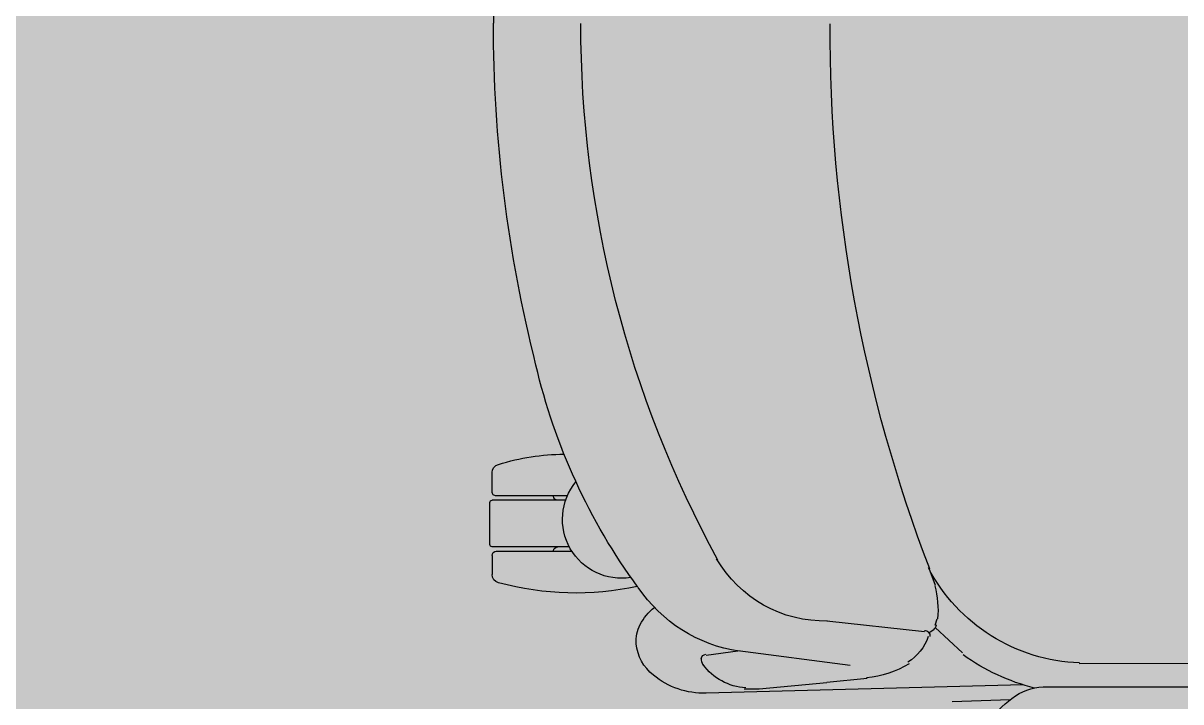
# Model space of a CAD drawing. Header units: millimetres. Extents: x 11706 to 69606, y 10911 to 38811.
# Drawn here: x 12612.1 to 13045.7, y 21231.7 to 21485.7 of the extents above; entities that cross this region are included whole.
import ezdxf

# ---------------------------------------------------------------- set-up
doc = ezdxf.new("R2010")
doc.units = ezdxf.units.MM
for name, color, linetype in [('floor', 172, 'Continuous'), ('Furniture', 34, 'Continuous'), ('wall', 5, 'Continuous')]:
    doc.layers.add(name, color=color, linetype=linetype)
doc.layers.add('hatch', color=252, linetype='Continuous', lineweight=0)

# ---------------------------------------------------------------- blocks, each defined once
blk = doc.blocks.new('fdss')
at = {"layer": 'hatch', "ltscale": 10}
h = blk.add_hatch(color=254, dxfattribs=at)
edge = h.paths.add_edge_path(flags=17)
edge.add_line((62.16453280020505, -4.656612873077393e-10), (62.65903404541314, 15.82403984229313))
edge.add_line((62.65903404541314, 15.82403984229313), (60.10727747343481, 15.79773307353025))
edge.add_line((60.10727747343481, 15.79773307353025), (56.93228382337838, 15.79773307353025))
edge.add_line((56.93228382337838, 15.79773307353025), (55.34478699835017, 15.79773307353025))
edge.add_line((55.34478699835017, 15.79773307353025), (52.96354176104069, 15.79773307353025))
edge.add_line((52.96354176104069, 15.79773307353025), (49.78854811098427, 15.79773307353025))
edge.add_line((49.78854811098427, 15.79773307353025), (47.40730287320912, 15.79773307353025))
edge.add_line((47.40730287320912, 15.79773307353025), (45.81980604818091, 15.79773307353025))
edge.add_line((45.81980604818091, 15.79773307353025), (43.43856081087142, 16.59148148604436))
edge.add_line((43.43856081087142, 16.59148148604436), (41.05731557309628, 17.38522989855846))
edge.add_line((41.05731557309628, 17.38522989855846), (38.67607033578679, 18.17897831107257))
edge.add_line((38.67607033578679, 18.17897831107257), (37.08857351075858, 18.17897831107257))
edge.add_line((37.08857351075858, 18.17897831107257), (36.29482509801164, 18.97272672358667))
edge.add_line((36.29482509801164, 18.97272672358667), (33.91357986070216, 19.76647513610078))
edge.add_line((33.91357986070216, 19.76647513610078), (33.13753408472985, 20.54252091189846))
edge.add_ellipse((22.00735367275774, 1.510261648218147), major_axis=(15.59814902371642, 15.59814902371642), ratio=0.9999999999994021, start_angle=14.31790664952094, end_angle=138.9257860784577)
edge.add_line((0, -4.656612873077393e-10), (62.16453280020505, -4.656612873077393e-10))
edge = h.paths.add_edge_path()
edge.add_ellipse((42.64481239812449, -96.12079309119144), major_axis=(-86.84040243810473, 86.84040243810475), ratio=0.9999999999995066, start_angle=-54.51482813722178, end_angle=-31.86935314599312)
edge.add_ellipse((15.46686084894463, 20.38715955446241), major_axis=(-2.245059540254192, 2.245059540254193), ratio=0.9999999999984173, start_angle=-31.86935314378919, end_angle=26.50679336187554)
edge.add_ellipse((22.00735367275774, 1.510261648218147), major_axis=(15.59814902371642, 15.59814902371642), ratio=0.9999999999994021, start_angle=14.31790664952094, end_angle=138.9257860784577)
edge.add_line((33.13753408472985, 20.54252091189846), (33.91357986070216, 19.76647513610078))
edge.add_line((33.91357986070216, 19.76647513610078), (36.29482509801164, 18.97272672358667))
edge.add_line((36.29482509801164, 18.97272672358667), (37.08857351075858, 18.17897831107257))
edge.add_line((37.08857351075858, 18.17897831107257), (38.67607033578679, 18.17897831107257))
edge.add_line((38.67607033578679, 18.17897831107257), (41.05731557309628, 17.38522989855846))
edge.add_line((41.05731557309628, 17.38522989855846), (43.43856081087142, 16.59148148604436))
edge.add_line((43.43856081087142, 16.59148148604436), (45.81980604818091, 15.79773307353025))
edge.add_line((45.81980604818091, 15.79773307353025), (47.40730287320912, 15.79773307353025))
edge.add_line((47.40730287320912, 15.79773307353025), (49.78854811098427, 15.79773307353025))
edge.add_line((49.78854811098427, 15.79773307353025), (52.96354176104069, 15.79773307353025))
edge.add_line((52.96354176104069, 15.79773307353025), (55.34478699835017, 15.79773307353025))
edge.add_line((55.34478699835017, 15.79773307353025), (56.93228382337838, 15.79773307353025))
edge.add_line((56.93228382337838, 15.79773307353025), (60.10727747343481, 15.79773307353025))
edge.add_line((60.10727747343481, 15.79773307353025), (62.65903404541314, 15.82403984229313))
edge.add_line((62.65903404541314, 15.82403984229313), (62.94580013444647, 25.00055468949722))
edge = h.paths.add_edge_path()
edge.add_ellipse((238.8648282843642, 314.2471361794742), major_axis=(16.3154733121959, 16.31547331219589), ratio=0.9999999999949136, start_angle=41.04821798914606, end_angle=72.42165833937003)
edge.add_ellipse((247.5960608222522, 303.1346584042185), major_axis=(-26.19981717152747, 26.19981717152748), ratio=0.9999999999970061, start_angle=-13.50410581386768, end_angle=26.58752619633451)
edge.add_ellipse((272.2022616099566, 292.8159290415351), major_axis=(63.98071868391708, 3.233083592315019e-14), ratio=0.9637863869226073, start_angle=159.0760745588608, end_angle=200.9239254411391)
edge.add_ellipse((247.5960608222522, 282.4971996787935), major_axis=(26.19981717152094, 26.19981717152094), ratio=0.9999999999896932, start_angle=153.4124738034124, end_angle=193.5041058139157)
edge.add_ellipse((238.8648282843642, 271.3847219035961), major_axis=(-16.31547331257093, 16.31547331257093), ratio=0.9999999999814695, start_angle=107.5783416604748, end_angle=138.9517820104625)
edge.add_line((240.4549876037054, 248.3660179406288), (436.3413625108078, 248.3660179406288))
edge.add_ellipse((437.9315218296833, 271.3847219035961), major_axis=(-16.31547331203324, 16.31547331203324), ratio=0.9999999999899292, start_angle=131.0482179898794, end_angle=162.4216583390534)
edge.add_ellipse((429.200289292261, 282.4971996787935), major_axis=(-26.19981717152094, 26.19981717152094), ratio=0.9999999999896932, start_angle=166.4958941860843, end_angle=206.5875261965876)
edge.add_ellipse((404.5940885045566, 292.8159290415351), major_axis=(63.98071868391708, 3.233083592315019e-14), ratio=0.9637863869226073, start_angle=-20.92392544113925, end_angle=20.92392544113918)
edge.add_ellipse((429.200289292261, 303.1346584042185), major_axis=(26.19981717152748, 26.19981717152747), ratio=0.9999999999970057, start_angle=333.4124738036655, end_angle=373.5041058138676)
edge.add_ellipse((437.9315218296833, 314.2471361794742), major_axis=(16.31547331192588, 16.31547331192588), ratio=0.9999999999877751, start_angle=17.57834166091554, end_angle=48.95178201018164)
edge.add_line((436.3413625108078, 337.2658401424414), (240.4549876037054, 337.2658401423832))
edge = h.paths.add_edge_path()
edge.add_ellipse((429.200289292261, 282.4971996787935), major_axis=(-26.19981717152174, 26.19981717152173), ratio=0.9999999999783411, start_angle=172.7728919291521, end_angle=206.5875261968479, ccw=False)
edge.add_line((451.89595108293, 253.2095269217389), (473.5588068524376, 253.9832003421034))
edge.add_ellipse((471.6697116792202, 278.6372642799397), major_axis=(-17.48415781821646, 17.48415781821646), ratio=0.9999999999992946, start_angle=139.3816749517227, end_angle=199.7989738593442)
edge.add_ellipse((477.9627073635347, 274.2467711704085), major_axis=(-12.17036714668548, 12.17036714668549), ratio=0.9999999999946202, start_angle=204.1075801314231, end_angle=244.1770488223039)
edge.add_ellipse((475.389351521153, 273.3216255228035), major_axis=(-14.10393306961591, 14.10393306961591), ratio=0.9999999999015662, start_angle=244.2588881505525, end_angle=273.2040413972871)
edge.add_ellipse((467.3002130929381, 263.447237778455), major_axis=(-23.12482238218126, 23.12482238218126), ratio=0.9999999999719843, start_angle=-85.83154955171199, end_angle=-47.07157928400427)
edge.add_ellipse((404.5940885045566, 292.8159290415351), major_axis=(-63.98071868388828, 3.546376629702497e-09), ratio=0.9637863869156994, start_angle=159.0760745619891, end_angle=183.0801526079644, ccw=False)
edge = h.paths.add_edge_path()
edge.add_ellipse((597.4749527452514, 185.6598933518981), major_axis=(15.59814902379616, 15.59814902379616), ratio=0.9999999999970731, start_angle=275.5241782402335, end_angle=414.2736254379337)
edge.add_ellipse((406.9753337418661, 76.12261242471868), major_axis=(-161.5397348798268, 161.5397348798268), ratio=0.9999999999109419, start_angle=249.7139986796067, end_angle=260.0838050003027, ccw=False)
edge = h.paths.add_edge_path()
edge.add_ellipse((645.893605908379, 179.3099060517852), major_axis=(-0.5388142776209869, 0.5388142776209869), ratio=0.9999999996587985, start_angle=134.9999992899502, end_angle=224.9999949984312)
edge.add_line((646.6873543206602, 179.3865571386996), (646.6873543206602, 195.1082230504835))
edge.add_ellipse((645.893605908379, 195.1848743020673), major_axis=(0.5388142775336758, 0.5388142775336756), ratio=0.999999999982885, start_angle=314.9999949925429, end_angle=404.9999975145138)
edge.add_line((645.8169547850266, 195.9786227145814), (616.971832758747, 195.9786227145814))
edge.add_ellipse((597.4749527452514, 185.6598933518981), major_axis=(15.59814902319734, 15.59814902319735), ratio=0.9999999999942153, start_angle=296.10438023809905, end_angle=342.8900440389296, ccw=False)
edge.add_line((618.3453036285937, 178.5161576392711), (645.816954724025, 178.5161576392711))
edge = h.paths.add_edge_path()
edge.add_ellipse((597.4749527452514, 185.6598933518981), major_axis=(15.59814902862037, 15.59814902862037), ratio=0.9999999997031984, start_angle=275.52417823862015, end_angle=291.6834572484812, ccw=False)
edge.add_ellipse((406.9753337418661, 76.12261242471868), major_axis=(-161.5397351408764, 161.5397351408764), ratio=0.9999999985610724, start_angle=246.8955806917932, end_angle=249.7139987047584, ccw=False)
edge.add_ellipse((615.731166232843, 284.08469650388), major_axis=(-9.445928222784465, 122.5300878233641), ratio=0.810019521960175, start_angle=176.4122325360883, end_angle=190.699574069107)
edge.add_ellipse((642.7186122583225, 168.1974282765295), major_axis=(-2.245059540182729, 2.24505954018273), ratio=0.9999999999713267, start_angle=148.1306555019416, end_angle=224.9999949924542)
edge.add_line((645.893605908379, 168.1974279989954), (645.893605908379, 175.3411638503894))
edge.add_ellipse((644.3061090833507, 175.3411639892147), major_axis=(1.122529770131225, 1.122529770131225), ratio=0.9999999999257737, start_angle=314.9999949874055, end_angle=404.9999974979428)
edge.add_line((644.3061091527343, 176.9286608142429), (617.7325459956191, 176.9286608142429))
edge = h.paths.add_edge_path()
edge.add_ellipse((644.3061090833507, 199.1536163646379), major_axis=(-1.122529770102121, 1.122529770102121), ratio=0.9999999999776287, start_angle=134.9999993102884, end_angle=224.9999949922737)
edge.add_line((645.893605908379, 199.1536162258708), (645.893605908379, 206.2973517997307))
edge.add_ellipse((642.7186122583225, 206.297352077323), major_axis=(-2.245059540235192, 2.245059540235192), ratio=0.9999999999646646, start_angle=224.9999949915946, end_angle=301.8693549635969)
edge.add_ellipse((615.731166232843, 90.41008385003079), major_axis=(-11.24737355771313, 122.3798879525913), ratio=0.94439672326674, start_angle=-19.36337202779663, end_angle=6.484992822207834)
edge.add_ellipse((406.9753337418661, 76.12261242471868), major_axis=(-161.5397349543292, 161.5397349543292), ratio=0.9999999994715403, start_angle=260.0838050045734, end_angle=261.1253731376074, ccw=False)
edge.add_ellipse((597.4749527452514, 185.6598933518981), major_axis=(-15.59814902387661, 15.59814902387661), ratio=0.9999999999863068, start_angle=257.66606485321, end_angle=324.2736254374823, ccw=False)
edge.add_line((616.0449900068343, 197.5661195396096), (644.3061090642586, 197.5661195396096))
h = blk.add_hatch(color=254, dxfattribs=at)
edge = h.paths.add_edge_path()
edge.add_ellipse((238.8648282843642, 271.3847219043528), major_axis=(-16.31547331257093, 16.31547331257093), ratio=0.9999999999814695, start_angle=107.5783416604748, end_angle=138.9517820104625)
edge.add_line((240.4549876037054, 248.3660179413855), (338.3981750570238, 248.3660179413855))
edge.add_line((338.3981750570238, 248.3660179413855), (338.3981750570238, 1.164153218269348e-10))
edge.add_line((338.3981750570238, 1.164153218269348e-10), (62.16453280020505, -5.820766091346741e-11))
edge.add_line((62.16453280020505, -5.820766091346741e-11), (62.94653849164024, 25.02418212714838))
edge.add_ellipse((687.9622717713937, 20.56022354937159), major_axis=(55.96045752096281, 622.5215024511311), ratio=0.9999999999400125, start_angle=85.50716150819142, end_angle=94.72748685206261, ccw=False)
edge.add_ellipse((202.3282688097097, 120.8140457994305), major_axis=(55.19465841688588, 118.8843655737606), ratio=0.9963052455598815, start_angle=21.215565145042376, end_angle=112.9421562131644, ccw=False)
edge.add_line((210.9194758511148, 251.5410115915001), (227.2169176978059, 251.5410115914419))
edge.add_ellipse((247.5960608222522, 282.4971996796085), major_axis=(-26.19981730991037, 26.19981730991037), ratio=0.9999999949977518, start_angle=101.6654831023674, end_angle=103.5041057487518)
edge = h.paths.add_edge_path()
edge.add_line((475.8330085272901, 248.3660179413855), (565.7250162446871, 250.7472631789278))
edge.add_ellipse((566.6245032921433, 221.1834113001241), major_axis=(-20.91447363501026, 20.91447363501025), ratio=0.9999999999920114, start_angle=275.36488102564175, end_angle=316.7426997715107, ccw=False)
edge.add_ellipse((575.052072621882, 230.6586626296048), major_axis=(11.95745736347888, 11.95745736347888), ratio=0.9999999999796412, start_angle=320.28259989838864, end_angle=366.8763062670017, ccw=False)
edge.add_ellipse((577.8667774568312, 231.3834726554342), major_axis=(9.933814021855332, 9.933814021855332), ratio=0.999999999902728, start_angle=288.35919730132923, end_angle=318.395637194426, ccw=False)
edge.add_ellipse((574.3975931033492, 233.1094834069954), major_axis=(12.67372504345916, 12.67372504345916), ratio=0.9999999997883333, start_angle=261.5394185256755, end_angle=288.4001101327738, ccw=False)
edge.add_ellipse((545.0875575193204, 180.103654465056), major_axis=(39.29928148807686, 39.29928148807686), ratio=0.9999999996418352, start_angle=349.0298279231851, end_angle=358.99702939766524, ccw=False)
edge.add_ellipse((406.9753337418661, 76.12261242547538), major_axis=(161.5397348646931, 161.5397348646931), ratio=0.9999999999986922, start_angle=328.1159662730934, end_angle=351.2099286872469, ccw=False)
edge.add_ellipse((121.7354931151494, -0.171140328340698), major_axis=(-95.63585906422314, 514.8435683179765), ratio=0.9999999999757968, start_angle=259.4955687369527, end_angle=273.6406424976088, ccw=False)
edge.add_line((645.3862241138704, 2.91038304567337e-10), (338.3981750570238, 1.164153218269348e-10))
edge.add_line((338.3981750570238, 1.164153218269348e-10), (338.3981750570238, 248.3660179413855))
edge.add_line((338.3981750570238, 248.3660179413855), (475.8330085272901, 248.3660179413855))
h = blk.add_hatch(color=254, dxfattribs=at)
edge = h.paths.add_edge_path(flags=17)
edge.add_line((62.16453280020505, -4.656612873077393e-10), (62.65903404541314, -15.82403984322445))
edge.add_line((62.65903404541314, -15.82403984322445), (60.10727747343481, -15.79773307440337))
edge.add_line((60.10727747343481, -15.79773307440337), (56.93228382337838, -15.79773307440337))
edge.add_line((56.93228382337838, -15.79773307440337), (55.34478699835017, -15.79773307440337))
edge.add_line((55.34478699835017, -15.79773307440337), (52.96354176104069, -15.79773307440337))
edge.add_line((52.96354176104069, -15.79773307440337), (49.78854811098427, -15.79773307440337))
edge.add_line((49.78854811098427, -15.79773307440337), (47.40730287320912, -15.79773307440337))
edge.add_line((47.40730287320912, -15.79773307440337), (45.81980604818091, -15.79773307440337))
edge.add_line((45.81980604818091, -15.79773307440337), (43.43856081087142, -16.59148148691747))
edge.add_line((43.43856081087142, -16.59148148691747), (41.05731557309628, -17.38522989948979))
edge.add_line((41.05731557309628, -17.38522989948979), (38.67607033578679, -18.17897831200389))
edge.add_line((38.67607033578679, -18.17897831200389), (37.08857351075858, -18.17897831200389))
edge.add_line((37.08857351075858, -18.17897831200389), (36.29482509801164, -18.972726724518))
edge.add_line((36.29482509801164, -18.972726724518), (33.91357986070216, -19.7664751370321))
edge.add_line((33.91357986070216, -19.7664751370321), (33.13753408472985, -20.54252091282979))
edge.add_ellipse((22.00735367275774, -1.51026164914947), major_axis=(-15.59814902371735, 15.59814902371735), ratio=0.9999999999993979, start_angle=41.07421392139162, end_angle=165.682093350479, ccw=False)
edge.add_line((0, -4.656612873077393e-10), (62.16453280020505, -4.656612873077393e-10))
edge = h.paths.add_edge_path()
edge.add_ellipse((42.64481239812449, 96.12079309031833), major_axis=(-86.84040243861882, 86.84040243861882), ratio=0.9999999999997183, start_angle=121.8693531459794, end_angle=144.5148281371963, ccw=False)
edge.add_ellipse((15.46686084894463, -20.38715955533553), major_axis=(2.245059540283108, 2.245059540283108), ratio=0.9999999999925331, start_angle=153.493206638986, end_angle=211.869353144179, ccw=False)
edge.add_ellipse((22.00735367275774, -1.51026164914947), major_axis=(-15.59814902371735, 15.59814902371735), ratio=0.9999999999993979, start_angle=41.07421392139162, end_angle=165.682093350479, ccw=False)
edge.add_line((33.13753408472985, -20.54252091282979), (33.91357986070216, -19.7664751370321))
edge.add_line((33.91357986070216, -19.7664751370321), (36.29482509801164, -18.972726724518))
edge.add_line((36.29482509801164, -18.972726724518), (37.08857351075858, -18.17897831200389))
edge.add_line((37.08857351075858, -18.17897831200389), (38.67607033578679, -18.17897831200389))
edge.add_line((38.67607033578679, -18.17897831200389), (41.05731557309628, -17.38522989948979))
edge.add_line((41.05731557309628, -17.38522989948979), (43.43856081087142, -16.59148148691747))
edge.add_line((43.43856081087142, -16.59148148691747), (45.81980604818091, -15.79773307440337))
edge.add_line((45.81980604818091, -15.79773307440337), (47.40730287320912, -15.79773307440337))
edge.add_line((47.40730287320912, -15.79773307440337), (49.78854811098427, -15.79773307440337))
edge.add_line((49.78854811098427, -15.79773307440337), (52.96354176104069, -15.79773307440337))
edge.add_line((52.96354176104069, -15.79773307440337), (55.34478699835017, -15.79773307440337))
edge.add_line((55.34478699835017, -15.79773307440337), (56.93228382337838, -15.79773307440337))
edge.add_line((56.93228382337838, -15.79773307440337), (60.10727747343481, -15.79773307446158))
edge.add_line((60.10727747343481, -15.79773307446158), (62.65903404541314, -15.82403984322445))
edge.add_line((62.65903404541314, -15.82403984322445), (62.94580013444647, -25.00055469042854))
edge = h.paths.add_edge_path()
edge.add_ellipse((238.8648282843642, -314.2471361803473), major_axis=(-16.31547331257092, 16.31547331257092), ratio=0.9999999999814699, start_angle=107.57834166047479, end_angle=138.9517820104625, ccw=False)
edge.add_ellipse((247.5960608222522, -303.1346584051498), major_axis=(26.19981717152904, 26.19981717152905), ratio=0.9999999999947753, start_angle=153.4124738035289, end_angle=193.5041058138967, ccw=False)
edge.add_ellipse((272.2022616099566, -292.8159290424082), major_axis=(-63.98071868391708, 3.233083592315019e-14), ratio=0.9637863869226073, start_angle=339.0760745588608, end_angle=380.92392544113926, ccw=False)
edge.add_ellipse((247.5960608222522, -282.4971996797249), major_axis=(-26.19981717152748, 26.19981717152747), ratio=0.9999999999970057, start_angle=-13.504105813867625, end_angle=26.587526196334522, ccw=False)
edge.add_ellipse((238.8648282843642, -271.3847219045274), major_axis=(16.31547331257093, 16.31547331257093), ratio=0.9999999999814695, start_angle=401.04821798953753, end_angle=432.4216583395252, ccw=False)
edge.add_line((240.4549876037054, -248.3660179415601), (436.3413625108078, -248.3660179415601))
edge.add_ellipse((437.9315218296833, -271.3847219045274), major_axis=(16.31547331203324, 16.31547331203324), ratio=0.9999999999899292, start_angle=377.5783416609466, end_angle=408.9517820101205, ccw=False)
edge.add_ellipse((429.200289292261, -282.4971996797249), major_axis=(26.19981717152747, 26.19981717152748), ratio=0.9999999999970061, start_angle=333.4124738036655, end_angle=373.5041058138677, ccw=False)
edge.add_ellipse((404.5940885045566, -292.8159290424082), major_axis=(-63.98071868391708, 3.233083592315019e-14), ratio=0.9637863869226073, start_angle=159.0760745588609, end_angle=200.9239254411392, ccw=False)
edge.add_ellipse((429.200289292261, -303.1346584051498), major_axis=(-26.19981717152904, 26.19981717152904), ratio=0.9999999999947745, start_angle=166.4958941861033, end_angle=206.5875261964711, ccw=False)
edge.add_ellipse((437.9315218296833, -314.2471361803473), major_axis=(-16.31547331203324, 16.31547331203324), ratio=0.9999999999899291, start_angle=131.0482179898794, end_angle=162.4216583390534, ccw=False)
edge.add_line((436.3413625108078, -337.2658401433146), (240.4549876037054, -337.2658401433146))
edge = h.paths.add_edge_path()
edge.add_ellipse((429.200289292261, -282.4971996797249), major_axis=(26.19981717152005, 26.19981717152003), ratio=0.9999999999814048, start_angle=333.4124738033078, end_angle=367.227108070826)
edge.add_line((451.89595108293, -253.2095269226702), (473.5588068524376, -253.9832003429765))
edge.add_ellipse((471.6697116792202, -278.6372642808128), major_axis=(17.48415781821174, 17.48415781821174), ratio=0.9999999999978535, start_angle=340.2010261405074, end_angle=400.61832504831807, ccw=False)
edge.add_ellipse((477.9627073635347, -274.2467711713398), major_axis=(12.17036714666805, 12.17036714666805), ratio=0.9999999999927534, start_angle=295.82295117783724, end_angle=335.89241986853705, ccw=False)
edge.add_ellipse((475.389351521153, -273.3216255236766), major_axis=(14.10393306951092, 14.10393306951092), ratio=0.9999999999111665, start_angle=266.79595860257075, end_angle=295.74111184966273, ccw=False)
edge.add_ellipse((467.3002130929381, -263.4472377793281), major_axis=(23.12482238202783, 23.12482238202783), ratio=0.9999999999796385, start_angle=227.0715792837856, end_angle=265.83154955161353, ccw=False)
edge.add_ellipse((404.5940885045566, -292.8159290424082), major_axis=(63.98071868388828, 3.546376629702497e-09), ratio=0.9637863869156994, start_angle=-3.080152607964416, end_angle=20.92392543801091)
edge = h.paths.add_edge_path()
edge.add_ellipse((597.4749527452514, -185.6598933528294), major_axis=(15.59814902377573, 15.59814902377573), ratio=0.9999999999995214, start_angle=215.7263745621588, end_angle=354.4758217598645, ccw=False)
edge.add_ellipse((406.9753337418661, -76.12261242565), major_axis=(161.5397348821486, 161.5397348821486), ratio=0.9999999998974979, start_angle=279.9161949995666, end_angle=290.2860013201428)
edge = h.paths.add_edge_path()
edge.add_ellipse((645.893605908379, -179.3099060526583), major_axis=(0.5388142775918829, 0.5388142775918829), ratio=0.9999999996904395, start_angle=315.0000049980986, end_angle=405.0000007091433, ccw=False)
edge.add_line((646.6873543206602, -179.3865571396309), (646.6873543206602, -195.1082230513566))
edge.add_ellipse((645.893605908379, -195.1848743029987), major_axis=(-0.538814277533676, 0.5388142775336758), ratio=0.9999999999828846, start_angle=135.0000024854862, end_angle=225.0000050118338, ccw=False)
edge.add_line((645.8169547850266, -195.9786227155128), (616.971832758747, -195.9786227155128))
edge.add_ellipse((597.4749527452514, -185.6598933528294), major_axis=(-15.59814902320615, 15.59814902320615), ratio=0.9999999999957969, start_angle=197.1099559610449, end_angle=243.8956197620082)
edge.add_line((618.3453036285937, -178.5161576401442), (645.816954724025, -178.5161576401442))
edge = h.paths.add_edge_path()
edge.add_ellipse((597.4749527452514, -185.6598933528294), major_axis=(-15.59814902962747, 15.59814902962747), ratio=0.9999999996429645, start_angle=248.3165427528425, end_angle=264.4758217618272)
edge.add_ellipse((406.9753337418661, -76.12261242565), major_axis=(161.5397351408764, 161.5397351408764), ratio=0.9999999985610724, start_angle=290.2860012952416, end_angle=293.1044193082068)
edge.add_ellipse((615.731166232843, -284.0846965047531), major_axis=(9.445928222792993, 122.5300878233052), ratio=0.8100195219603714, start_angle=349.3004259308954, end_angle=363.5877674639175, ccw=False)
edge.add_ellipse((642.7186122583225, -168.1974282774609), major_axis=(2.24505954020745, 2.24505954020745), ratio=0.9999999999426049, start_angle=315.0000050077734, end_angle=391.86934449879624, ccw=False)
edge.add_line((645.893605908379, -168.1974279998685), (645.893605908379, -175.3411638513207))
edge.add_ellipse((644.3061090833507, -175.3411639900878), major_axis=(-1.122529770160329, 1.122529770160329), ratio=0.9999999998739199, start_angle=135.0000025005717, end_angle=225.0000050119792, ccw=False)
edge.add_line((644.3061091527343, -176.928660815116), (617.7325459956191, -176.928660815116))
edge = h.paths.add_edge_path()
edge.add_ellipse((644.3061090833507, -199.1536163655692), major_axis=(1.122529770102121, 1.122529770102121), ratio=0.9999999999776287, start_angle=315.0000050077263, end_angle=405.00000068971156, ccw=False)
edge.add_line((645.893605908379, -199.1536162268021), (645.893605908379, -206.297351800662))
edge.add_ellipse((642.7186122583225, -206.2973520781961), major_axis=(2.245059540241941, 2.245059540241942), ratio=0.999999999975053, start_angle=238.1306450358976, end_angle=315.0000050076526, ccw=False)
edge.add_ellipse((615.731166232843, -90.4100838509039), major_axis=(11.24737355766903, 122.3798879526522), ratio=0.9443967232665171, start_angle=173.5150071777719, end_angle=199.3633720277702, ccw=False)
edge.add_ellipse((406.9753337418661, -76.12261242565), major_axis=(161.5397349543292, 161.5397349543292), ratio=0.9999999994715403, start_angle=278.8746268623925, end_angle=279.9161949954266)
edge.add_ellipse((597.4749527452514, -185.6598933528294), major_axis=(15.59814902394774, 15.59814902394774), ratio=0.9999999999803606, start_angle=215.7263745626792, end_angle=282.3339351467188)
edge.add_line((616.0449900068343, -197.566119540541), (644.3061090642586, -197.566119540541))
h = blk.add_hatch(color=254, dxfattribs=at)
edge = h.paths.add_edge_path()
edge.add_ellipse((238.8648282848299, -271.3847219042946), major_axis=(-16.31547331203324, 16.31547331203324), ratio=0.9999999999899291, start_angle=311.0482179898795, end_angle=342.4216583390534, ccw=False)
edge.add_line((240.4549876037054, -248.3660179413273), (338.3981750574894, -248.3660179412109))
edge.add_line((338.3981750574894, -248.3660179412109), (338.3981750570238, 1.164153218269348e-10))
edge.add_line((338.3981750570238, 1.164153218269348e-10), (62.16453280020505, -5.820766091346741e-11))
edge.add_line((62.16453280020505, -5.820766091346741e-11), (62.9465384921059, -25.024182127323))
edge.add_ellipse((687.9622717713937, -20.5602235487313), major_axis=(441.9641352961079, 441.9641352961078), ratio=0.9999999999948678, start_angle=135.4092083191281, end_angle=144.629533663557)
edge.add_ellipse((202.3282688101754, -120.8140457993723), major_axis=(-55.19465848296064, 118.8843655432648), ratio=0.9963052455609196, start_angle=67.05784375515447, end_angle=158.7844348230795)
edge.add_line((210.9194758515805, -251.5410115914419), (227.2169176982716, -251.5410115913837))
edge.add_ellipse((247.5960608227178, -282.497199679492), major_axis=(26.19981724651619, 26.19981724651621), ratio=0.9999999972876671, start_angle=436.49589422145743, end_angle=438.3345168717012, ccw=False)
edge = h.paths.add_edge_path()
edge.add_line((475.8330085277557, -248.3660179410363), (565.7250162446871, -250.7472631784622))
edge.add_ellipse((566.6245032921433, -221.1834112996003), major_axis=(20.91447363505358, 20.91447363505358), ratio=0.9999999999991769, start_angle=223.2573002282879, end_angle=264.6351189750866)
edge.add_ellipse((575.052072621882, -230.6586626290809), major_axis=(-11.95745736368913, 11.95745736368913), ratio=0.9999999999715777, start_angle=173.1236937343063, end_angle=219.7174001019837)
edge.add_ellipse((577.8667774568312, -231.3834726549103), major_axis=(-9.933814020836854, 9.933814020836856), ratio=0.9999999999355793, start_angle=221.604362804752, end_angle=251.6408026981081)
edge.add_ellipse((574.3975931033492, -233.1094834064716), major_axis=(12.67372504104469, 12.67372504104469), ratio=0.9999999999837391, start_angle=341.5998898633147, end_angle=368.460581475029)
edge.add_ellipse((545.0875575193204, -180.1036544645904), major_axis=(39.29928149388513, 39.29928149388512), ratio=0.999999999852527, start_angle=271.0029706018709, end_angle=280.9701720717706)
edge.add_ellipse((406.9753337418661, -76.12261242518434), major_axis=(-161.5397348647855, 161.5397348647856), ratio=0.9999999999995213, start_angle=188.7900713128738, end_angle=211.8840337269829)
edge.add_ellipse((121.7354931151494, 0.1711403282824904), major_axis=(-370.2770026366651, 370.2770026366651), ratio=0.9999999999991824, start_angle=210.8362007460228, end_angle=224.9812745070078)
edge.add_line((645.3862241138704, 2.91038304567337e-10), (338.3981750570238, 1.164153218269348e-10))
edge.add_line((338.3981750570238, 1.164153218269348e-10), (338.3981750574894, -248.3660179412109))
edge.add_line((338.3981750574894, -248.3660179412109), (475.8330085277557, -248.3660179410363))
for p, q in [((645.893605908379, -175.3411639900878), (645.893605908379, -168.1974282774609)), ((617.7325459956191, -176.928660815116), (644.3061090833507, -176.928660815116)), ((618.3453036285937, -178.5161576401442), (645.893605908379, -178.5161576401442)), ((646.6873543206602, -195.1848743029987), (646.6873543206602, -179.3099060526583)), ((644.3061090833507, -197.566119540541), (616.0449900068343, -197.566119540541)), ((616.971832758747, -195.9786227155128), (645.893605908379, -195.9786227155128)), ((645.893605908379, -199.1536163655692), (645.893605908379, -206.2973520781961)), ((482.3814329304732, -203.9161068406538), (480.0001876931638, -210.2660941407667)), ((480.0001876931638, -225.3473139785929), (479.2064392804168, -222.9660687410505)), ((483.9689297555014, -227.7285592161352), (520.4813567311503, -223.7598171535647)), ((469.6814583302476, -235.6660433412762), (480.0001876931638, -226.141062391107)), ((511.750124193728, -240.4285338164191), (553.8187900567427, -234.8722949287621)), ((565.7250162446871, -236.4597917537903), (553.8187900567427, -234.8722949287621)), ((426.0252956422046, -239.634785403905), (195.8382560135797, -238.8410369913909)), ((505.4001368936151, -245.1910242915037), (520.4813567311503, -246.7785211165319)), ((545.8813059316017, -249.1597663540742), (520.4813567311503, -246.7785211165319)), ((436.3413625108078, -248.3660179415601), (240.4549876037054, -248.3660179415601)), ((447.0523539050482, -247.6036164946272), (565.7250162446871, -250.7472631791024)), ((551.4375448194332, -249.1597663540742), (545.8813059316017, -249.1597663540742)), ((451.89595108293, -253.2095269226702), (473.5588068524376, -253.9832003429765))]:
    blk.add_line(p, q)
at = {"extrusion": (0, 0, -1)}
blk.add_ellipse((121.7354931151494, -0.171140328340698), major_axis=(-95.63585906422314, 514.8435683179765), ratio=0.9999999999757968, start_param=1.507255128323594, end_param=1.754133238384499, dxfattribs=at)
for centre, major_axis, ratio, start_param, end_param in [((121.7354931151494, 0.1711403281660751), (95.63585906422314, 514.8435683179765), 0.9999999999757968, 4.648847781913388, 4.895725891974292), ((-41.49251932790503, -3.097758474177681), (-553.3757907095038, 90.75257744129718), 0.9999999999904914, 2.937391946249705, 3.309226701198061), ((193.4570107758045, 0.07723517587874085), (296.4350088328961, 296.4350088328961), 0.9999999999960097, 4.997739547486474, 5.497451537843335), ((406.9753337418661, -76.12261242565), (-161.5397348646709, 161.5397348646709), 0.9999999999995297, 3.295008339482514, 3.698074020940856), ((615.731166232843, -284.0846965047531), (9.445928222792556, 122.5300878233052), 0.8100195219603755, -0.1867427960668864, 0.06261835504128244), ((642.7186122583225, -168.1974282774609), (2.24505954020745, 2.245059540207449), 0.9999999999426048, 5.497787231184272, 6.839410299135923), ((597.4749527452514, -185.6598933528294), (15.59814902377573, 15.59814902377573), 0.9999999999995217, 3.765135519500212, 6.186770208422196), ((621.2874051206745, -176.928660815116), (1.122529770048465, 1.122529770048465), 0.9999999999370406, 3.92699086072497, 5.457326644608427), ((644.3061090833507, -175.3411639900878), (-1.122529770160329, 1.122529770160329), 0.9999999998739196, 2.356194533835554, 3.92699090446278), ((645.893605908379, -179.3099060526583), (0.5388142775918829, 0.5388142775918829), 0.9999999996904392, 5.497787231015414, 7.068583482953921), ((621.2874051206745, -197.566119540541), (1.122529770031863, 1.122529770031863), 0.999999999995426, 5.538247817742326, 7.068583482605873), ((644.3061090833507, -199.1536163655692), (1.12252977010212, 1.12252977010212), 0.9999999999776289, 5.497787231183451, 7.068583482614772), ((645.893605908379, -195.1848743029987), (-0.5388142775336758, 0.5388142775336758), 0.999999999982885, 2.356194533572262, 3.926990904460244), ((521.2751051438972, -176.928660815116), (33.11776272333221, 33.11776272333221), 0.9999999999900016, 3.904899829630097, 4.972275251143304), ((423.6440504044294, -172.9599187525455), (-47.00097543777083, 47.00097543777084), 0.9999999999947127, 2.389866151414459, 3.443588175376676), ((642.7186122583225, -206.2973520781961), (2.245059540241942, 2.245059540241941), 0.9999999999750531, 4.156163805774303, 5.497787231182163), ((514.1313694310375, -219.7910750909941), (-24.92207371343957, 24.92207371343957), 0.9999999999756383, 0.521314952783654, 0.8735167389230285), ((545.0875575193204, -180.1036544651724), (39.29928148814044, 39.29928148814043), 0.9999999999963177, 4.077272051570716, 4.903854602567852), ((615.731166232843, -90.4100838509039), (11.24737355766882, 122.3798879526522), 0.9443967232665171, 3.028408176873711, 3.479547249762952), ((574.3975931033492, -233.10948340717), (-12.67372504375704, 12.67372504375705), 0.9999999997655097, 4.391246475845051, 4.860053983743501), ((483.9689297555014, -223.7598171535647), (-3.300420649237728, 3.300420649237729), 0.9999999997374731, 1.102118917411866, 2.064126410012715), ((577.8667774568312, -231.3834726555506), (-9.933814021869157, 9.933814021869159), 0.9999999998986997, 3.86772576773919, 4.391960539450737), ((483.9689297555014, -229.3160560411634), (1.468884992785408, 1.468884992785408), 0.9999999998272977, 0.7858249445094702, 2.43705931445906), ((499.8438980057836, -223.7598171535647), (12.86997634039431, 12.86997634039431), 0.9999999999904449, 2.677761697763461, 3.364454263447868), ((575.052072621882, -230.6586626297794), (-11.95745736345852, 11.95745736345852), 0.9999999999743899, 3.021578468856594, 3.834792055697422), ((424.4377988171764, -174.5474155775737), (-54.07692018892842, 54.07692018892843), 0.9999999999899466, 2.597378344391729, 2.985124744968628), ((565.7250162446871, -238.0472885788186), (-1.312607603119074, 1.312607603119074), 0.9999999999509737, 4.070629992135761, 5.434941448819623), ((563.343771006912, -238.0472885788186), (2.902337923852122, 2.902337923852122), 0.9999999999314472, 4.934789890036118, 5.600098365502824), ((509.3688789559528, -207.0911004907102), (-26.94843512903352, 26.94843512903352), 0.999999999993625, 1.81252721746758, 2.257820047940545), ((549.850047994405, -227.7285592161352), (-14.84658711489492, 14.84658711489492), 0.9999999999888611, 2.405886091784831, 3.302958645412215), ((566.6245032921433, -221.1834113002406), (20.91447363495503, 20.91447363495503), 0.9999999999939825, 3.896574968099704, 4.618754142509287), ((437.9315218296833, -271.3847219045274), (16.31547331203324, 16.31547331203324), 0.9999999999899291, 0.3067999390240067, 0.8543697707951311), ((429.200289292261, -282.4971996797249), (26.19981717152748, 26.19981717152747), 0.9999999999970057, 5.819145435093304, 6.518876416169285)]:
    blk.add_ellipse(centre, major_axis=major_axis, ratio=ratio, start_param=start_param, end_param=end_param)

msp = doc.modelspace()

# ---------------------------------------------------------------- hatches: boundary and pattern name
at = {"layer": 'floor', "true_color": 0xfef4cd}
h = msp.add_hatch(color=254, dxfattribs=at)
h.paths.add_polyline_path([(16506.45270171825, 11710.52869119023), (12406.45270171808, 11710.52869118994), (12406.58000403543, 15810.52868723724), (16506.45270171825, 15810.52868723724), (16506.45270171825, 14810.52869118989), (16606.45270171825, 14810.52869118989), (16606.45270171825, 16010.52869118989), (16506.45270171825, 16010.52869118989), (16506.45270171825, 16910.52869118989), (16606.45270171825, 16910.52869118989), (16606.45270171825, 18185.52869118989), (12406.45270171808, 18185.52869118989), (12406.45270171808, 22335.52869118989), (18706.45270171807, 22335.52869118989), (18706.45270171807, 22085.52869118989), (18956.45270171807, 22085.52869118989), (18956.45270171807, 17085.52869118989), (18706.45270171807, 17085.52869118989), (18706.45270171807, 16485.52869118989), (19306.45270171807, 16485.52869118989), (19306.45270171807, 17085.52869118989), (19056.45270171807, 17085.52869118989), (19056.45270171807, 22085.52869118989), (19306.45270171807, 22085.52869118989), (19306.45270171807, 22335.52869118989), (26106.45270171807, 22335.52869118989), (26106.45270171807, 22085.52869118989), (26706.45270171807, 22085.52869118989), (26706.45270171807, 22685.52869118989), (26106.45270171807, 22685.52869118989), (26106.45270171807, 22435.52869118989), (19306.45270171808, 22435.52869118987), (19306.45270171807, 22956.78820211475), (19206.45270171807, 22956.78820211475), (19206.45270171807, 22685.52869118989), (18706.45270171807, 22685.52869118989), (18706.45270171807, 22435.52869118989), (12406.45270171808, 22435.52869118989), (12406.45270171808, 27460.52869118995), (12606.45270171808, 27460.52869118995), (12606.45270171808, 28260.52869118995), (13406.45270171808, 28260.52869118995), (13406.45270171808, 27460.52869118954), (19206.4527017181, 27460.52869118983), (19206.4527017181, 23766.78820211475), (19306.45270171816, 23766.78820211475), (19306.45270171816, 27460.52869118983), (26356.45270171807, 27460.52869118983), (26356.45270171807, 23766.78820211467), (26456.45270171799, 23766.78820211467), (26456.45270171799, 27460.52869118983), (31206.45270171807, 27460.52869118983), (31206.45270171807, 22435.52869118989), (28206.45270171807, 22435.52869118989), (28206.45270171807, 22335.52869118989), (31206.45270171807, 22335.52869118989), (31206.45270171807, 16835.52869118989), (28206.45270171807, 16835.52869118989), (28206.45270171807, 16735.52869118995), (31206.45270171807, 16735.52869118995), (31206.45270171807, 11710.52869118994), (26806.45270171807, 11710.52869118994), (26806.45270171807, 13826.67042347346), (26706.45270171807, 13826.67042347346), (26706.45270171807, 11710.52869118994), (16606.45270171825, 11710.52869118994), (16606.45270171825, 13910.52869118989), (16506.45270171825, 13910.52869118989)])
h.paths.add_polyline_path([(26106.45270171807, 17085.52869118989), (26706.45270171807, 17085.52869118989), (26706.45270171807, 16485.52869118989), (26106.45270171807, 16485.52869118989)], flags=16)
at = {"layer": 'wall', "true_color": 0x706e6b}
h = msp.add_hatch(color=8, dxfattribs=at)
h.paths.add_polyline_path([(12406.45270171808, 15910.52869118989), (16506.45270171825, 15910.52869118989), (16506.45270171825, 16010.52869118989), (16606.45270171825, 16010.52869118989), (16606.45270171825, 14810.52869118989), (16506.45270171825, 14810.52869118989), (16506.45270171825, 15810.52869118989), (12406.45270171808, 15810.52869118989)])
h.paths.add_polyline_path([(68906.45270171773, 19785.52869118989), (65406.45270171807, 19785.52869118989), (65406.45270171804, 19885.52869118989), (65306.45270171804, 19885.52869118989), (65306.45270171809, 19585.52869118989), (65406.45270171807, 19585.52869118989), (65406.45270171807, 19685.52869118989), (68906.45270171808, 19685.52869118989)])
h.paths.add_polyline_path([(68906.45270171808, 22460.52869118989), (64667.25238322745, 22460.52869118989), (64667.25238322745, 22311.13799078821), (65306.45270171807, 22311.13799078821), (65306.45270171804, 20885.5286911899), (65406.45270171806, 20885.5286911899), (65406.45270171807, 22311.13799078821), (68906.45270171808, 22311.13799078821)])
h.paths.add_polyline_path([(16606.45270171825, 13910.52869118989), (16506.45270171825, 13910.52869118989), (16506.45270171825, 11710.52869119023), (16606.45270171825, 11710.52869119023)])
h.paths.add_polyline_path([(65406.45270171807, 18585.52869118989), (65306.45270171807, 18585.52869118989), (65306.45270171807, 17010.52869118995), (65406.45270171807, 17010.52869118995)])
h.paths.add_polyline_path([(63706.45270171807, 16485.52869118989), (63506.45270171807, 16485.52869118989), (63506.45270171807, 11710.52869118994), (63706.45270171807, 11710.52869118994)])
h.paths.add_polyline_path([(63906.45270171807, 17010.52869118995), (63706.45270171807, 17010.52869118995), (63706.45270171807, 16760.52869118995), (63906.45270171807, 16760.52869118995)])
h.paths.add_polyline_path([(66906.45270171808, 17010.52869118995), (64906.45270171807, 17010.52869118995), (64906.45270171807, 16760.52869118989), (66906.45270171808, 16760.52869118989)])
h.paths.add_polyline_path([(63481.45270171761, 27460.52869118995), (63331.45270171807, 27460.52869118995), (63331.45270171807, 22685.52869118983), (63481.45270171761, 22685.52869118983)], flags=16)
h.paths.add_polyline_path([(63856.53426844184, 22460.52869118989), (63706.45270171807, 22460.52869118989), (63706.45270171807, 22310.52869118989), (63856.53426844184, 22310.52869118989)], flags=17)
h.paths.add_polyline_path([(56081.45270171761, 16485.52869118989), (55931.45270171807, 16485.52869118989), (55931.45270171807, 11710.52869118983), (56081.45270171761, 11710.52869118983)])
h.paths.add_polyline_path([(48681.45270171761, 16485.52869118989), (48531.45270171807, 16485.52869118989), (48531.45270171807, 11710.52869118983), (48681.45270171761, 11710.52869118983)])
h.paths.add_polyline_path([(48681.45270171761, 27460.52869118995), (48531.45270171807, 27460.52869118995), (48531.45270171807, 22685.52869118989), (48681.45270171761, 22685.52869118989)], flags=16)
h.paths.add_polyline_path([(19056.45270171807, 22085.52869118989), (18956.45270171807, 22085.52869118989), (18956.45270171807, 17085.52869118989), (19056.45270171807, 17085.52869118989)])
h.paths.add_polyline_path([(26806.45270171807, 13826.67042347346), (26706.45270171807, 13826.67042347346), (26706.45270171807, 11710.52869118994), (26806.45270171807, 11710.52869118994)])
h.paths.add_polyline_path([(18706.45270171807, 22435.52869118989), (12406.45270171808, 22435.52869118989), (12406.45270171808, 22335.52869118989), (18706.45270171807, 22335.52869118989)])
h.paths.add_polyline_path([(26106.45270171807, 22435.52869118989), (19306.45270171807, 22435.52869118989), (19306.45270171807, 22335.52869118989), (26106.45270171807, 22335.52869118989)], flags=17)
h.paths.add_polyline_path([(12406.45270171808, 18085.52869118989), (12406.45270171808, 18185.52869118989), (16606.45270171825, 18185.52869118989), (16606.45270171825, 16910.52869118989), (16506.45270171825, 16910.52869118989), (16506.45270171825, 18085.52869118989)])
h.paths.add_polyline_path([(31206.45270171807, 16835.52869118989), (28206.45270171807, 16835.52869118989), (28206.45270171807, 16735.52869118995), (31206.45270171807, 16735.52869118995)])
h.paths.add_polyline_path([(19306.45270171807, 22956.78820211475), (19206.45270171807, 22956.78820211475), (19206.45270171807, 22685.52869118989), (19306.45270171807, 22685.52869118989)], flags=17)
h.paths.add_polyline_path([(28206.45270171807, 22435.52869118989), (31206.45270171807, 22435.52869118989), (31206.45270171807, 22335.52869118989), (28206.45270171807, 22335.52869118989)], flags=17)
h.paths.add_polyline_path([(69506.45270171808, 20085.52869118989), (68906.45270171808, 20085.52869118989), (68906.45270171808, 19485.52869118989), (69506.45270171808, 19485.52869118989)])
h.paths.add_polyline_path([(66906.45270171808, 15610.52869118994), (66906.45270171808, 17010.52869118989), (68906.45270171808, 17010.52869118995), (68906.45270171808, 17885.52869118989), (69606.45270171808, 17885.52869118989), (69606.45270171808, 16310.52869118994), (67606.45270171808, 16310.52869118994), (67606.45270171808, 15610.52869118994)])
h.paths.add_polyline_path([(48606.45270171807, 20751.88628893066), (48506.45270171807, 20751.88628893066), (48506.45270171807, 18419.17109344911), (48606.45270171807, 18419.17109344911)])
h.paths.add_polyline_path([(43506.45270171807, 11710.52869118994), (44106.45270171807, 11710.52869118994), (44106.45270171807, 11010.52869118994), (43506.45270171807, 11010.52869118994)])
h.paths.add_polyline_path([(63106.45270171807, 22685.52869118989), (63706.45270171807, 22685.52869118989), (63706.45270171807, 22085.52869118989), (63106.45270171807, 22085.52869118989)], flags=17)
h.paths.add_polyline_path([(69606.45270171802, 23085.52869119006), (68906.45270171808, 23085.52869119006), (68906.45270171808, 21685.52869118989), (69606.45270171802, 21685.52869118989)])
h.paths.add_polyline_path([(65706.45270171808, 11710.52869118994), (66906.45270171808, 11710.52869118994), (66906.45270171808, 14610.52869118994), (67606.45270171808, 14610.52869118994), (67606.45270171808, 10910.52869118994), (65706.45270171808, 10910.52869118994)])
h.paths.add_polyline_path([(62706.45270171807, 11710.52869118994), (64106.4527017179, 11710.52869118994), (64106.4527017179, 10910.52869118994), (62706.45270171807, 10910.52869118994)])
h.paths.add_polyline_path([(55306.45270171807, 11710.52869118983), (56706.4527017179, 11710.52869118983), (56706.4527017179, 10910.52869118983), (55306.45270171807, 10910.52869118983)])
h.paths.add_polyline_path([(47906.45270171807, 11710.52869118983), (49306.4527017179, 11710.52869118983), (49306.4527017179, 10910.52869118983), (47906.45270171807, 10910.52869118983)])
h.paths.add_polyline_path([(60506.45270171807, 11710.52869118994), (61106.45270171807, 11710.52869118994), (61106.45270171807, 11010.52869118994), (60506.45270171807, 11010.52869118994)])
h.paths.add_polyline_path([(58306.45270171807, 11710.52869118994), (58906.45270171807, 11710.52869118994), (58906.45270171807, 11010.52869118994), (58306.45270171807, 11010.52869118994)])
h.paths.add_polyline_path([(53106.45270171807, 11710.52869118994), (53706.45270171807, 11710.52869118994), (53706.45270171807, 11010.52869118994), (53106.45270171807, 11010.52869118994)])
h.paths.add_polyline_path([(50906.45270171807, 11710.52869118994), (51506.45270171807, 11710.52869118994), (51506.45270171807, 11010.52869118994), (50906.45270171807, 11010.52869118994)])
h.paths.add_polyline_path([(45706.45270171807, 11710.52869118994), (46306.45270171807, 11710.52869118994), (46306.45270171807, 11010.52869118994), (45706.45270171807, 11010.52869118994)])
h.paths.add_polyline_path([(48306.45270171807, 17085.52869118989), (48906.45270171807, 17085.52869118989), (48906.45270171807, 16485.52869118989), (48306.45270171807, 16485.52869118989)])
h.paths.add_polyline_path([(55706.45270171807, 17085.52869118989), (56306.45270171807, 17085.52869118989), (56306.45270171807, 16485.52869118989), (55706.45270171807, 16485.52869118989)])
h.paths.add_polyline_path([(63106.45270171807, 17085.52869118989), (63706.45270171807, 17085.52869118989), (63706.45270171807, 16485.52869118989), (63106.45270171807, 16485.52869118989)])
h.paths.add_polyline_path([(55706.45270171807, 22685.52869118989), (56306.45270171807, 22685.52869118989), (56306.45270171807, 22085.52869118989), (55706.45270171807, 22085.52869118989)], flags=17)
h.paths.add_polyline_path([(48306.45270171807, 22685.52869118989), (48906.45270171807, 22685.52869118989), (48906.45270171807, 22085.52869118989), (48306.45270171807, 22085.52869118989)], flags=17)
h.paths.add_polyline_path([(40506.45270171807, 11710.52869118983), (41906.45270171796, 11710.52869118983), (41906.45270171796, 10910.52869118983), (40506.45270171807, 10910.52869118983)])
h.paths.add_polyline_path([(33506.45270171807, 17085.52869118989), (34106.45270171807, 17085.52869118989), (34106.45270171807, 16485.52869118989), (33506.45270171807, 16485.52869118989)])
h.paths.add_polyline_path([(40906.45270171807, 17085.52869118989), (41506.45270171807, 17085.52869118989), (41506.45270171807, 16485.52869118989), (40906.45270171807, 16485.52869118989)])
h.paths.add_polyline_path([(40906.45270171807, 22685.52869118989), (41506.45270171807, 22685.52869118989), (41506.45270171807, 22085.52869118989), (40906.45270171807, 22085.52869118989)], flags=17)
h.paths.add_polyline_path([(33506.45270171807, 22685.52869118989), (34106.45270171807, 22685.52869118989), (34106.45270171807, 22085.52869118989), (33506.45270171807, 22085.52869118989)], flags=17)
h.paths.add_polyline_path([(26406.45270171807, 20751.88628893066), (26506.45270171807, 20751.88628893066), (26506.45270171807, 18419.17109344911), (26406.45270171807, 18419.17109344911)])
h.paths.add_polyline_path([(33106.45270171807, 11710.52869118983), (34506.4527017179, 11710.52869118983), (34506.4527017179, 10910.52869118983), (33106.45270171807, 10910.52869118983)])
h.paths.add_polyline_path([(38306.45270171807, 11710.52869118994), (38906.45270171807, 11710.52869118994), (38906.45270171807, 11010.52869118994), (38306.45270171807, 11010.52869118994)])
h.paths.add_polyline_path([(36106.45270171807, 11710.52869118994), (36706.45270171807, 11710.52869118994), (36706.45270171807, 11010.52869118994), (36106.45270171807, 11010.52869118994)])
h.paths.add_polyline_path([(30906.45270171807, 11710.52869118994), (31506.45270171807, 11710.52869118994), (31506.45270171807, 11010.52869118994), (30906.45270171807, 11010.52869118994)])
h.paths.add_polyline_path([(11746.45270171808, 20385.52869118989), (12406.45270171808, 20385.52869118989), (12406.45270171808, 20985.52869118989), (11746.45270171808, 20985.52869118989)])
h.paths.add_polyline_path([(12406.45270171808, 20985.52869118989), (11706.45270171808, 20985.52869118989), (11706.45270171808, 23360.52869118989), (12406.45270171808, 23360.52869118989)])
h.paths.add_polyline_path([(11746.45270171808, 18785.52869118989), (12406.45270171808, 18785.52869118989), (12406.45270171808, 18185.52869118989), (11746.45270171808, 18185.52869118989)])
h.paths.add_polyline_path([(11746.45270171808, 15210.52869118989), (12406.45270171808, 15210.52869118989), (12406.45270171808, 15810.52869118989), (11746.45270171808, 15810.52869118989)])
h.paths.add_polyline_path([(11746.45270171808, 13610.52869118989), (12406.45270171808, 13610.52869118989), (12406.45270171808, 13010.52869118989), (11746.45270171808, 13010.52869118989)])
h.paths.add_polyline_path([(12406.45270171808, 18185.52869118989), (11706.45270171808, 18185.52869118989), (11706.45270171808, 15810.52869118989), (12406.45270171808, 15810.52869118989)])
h.paths.add_polyline_path([(25706.45270171807, 11710.52869118994), (27106.4527017179, 11710.52869118994), (27106.4527017179, 10910.52869118994), (25706.45270171807, 10910.52869118994)])
h.paths.add_polyline_path([(18306.45270171825, 11710.52869118994), (19706.45270171807, 11710.52869118994), (19706.45270171807, 10910.52869118994), (18306.45270171825, 10910.52869118994)])
h.paths.add_polyline_path([(28706.45270171807, 11710.52869118994), (29306.45270171807, 11710.52869118994), (29306.45270171807, 11010.52869118994), (28706.45270171807, 11010.52869118994)])
h.paths.add_polyline_path([(23506.45270171807, 11710.52869118994), (24106.45270171807, 11710.52869118994), (24106.45270171807, 11010.52869118994), (23506.45270171807, 11010.52869118994)])
h.paths.add_polyline_path([(21306.45270171807, 11710.52869118994), (21906.45270171807, 11710.52869118994), (21906.45270171807, 11010.52869118994), (21306.45270171807, 11010.52869118994)])
h.paths.add_polyline_path([(16306.45270171825, 11710.52869119023), (16906.45270171825, 11710.52869119023), (16906.45270171825, 11010.52869119023), (16306.45270171825, 11010.52869119023)])
h.paths.add_polyline_path([(14306.45270171825, 11710.52869118994), (14906.45270171825, 11710.52869118994), (14906.45270171825, 11010.52869118994), (14306.45270171825, 11010.52869118994)])
h.paths.add_polyline_path([(11706.45270171808, 13010.52869118989), (12406.45270171808, 13010.52869118989), (12406.45270171808, 11710.52869118994), (12906.45270171825, 11710.52869119064), (12906.45270171813, 10910.52869119064), (11706.45270171808, 10910.52869119064)])
h.paths.add_polyline_path([(18706.45270171807, 17085.52869118989), (19306.45270171807, 17085.52869118989), (19306.45270171807, 16485.52869118989), (18706.45270171807, 16485.52869118989)])
h.paths.add_polyline_path([(26106.45270171807, 17085.52869118989), (26706.45270171807, 17085.52869118989), (26706.45270171807, 16485.52869118989), (26106.45270171807, 16485.52869118989)])
h.paths.add_polyline_path([(26106.45270171807, 22685.52869118989), (26706.45270171807, 22685.52869118989), (26706.45270171807, 22085.52869118989), (26106.45270171807, 22085.52869118989)], flags=17)
h.paths.add_polyline_path([(18706.45270171807, 22685.52869118989), (19306.45270171807, 22685.52869118989), (19306.45270171807, 22085.52869118989), (18706.45270171807, 22085.52869118989)], flags=17)
h.paths.add_polyline_path([(14306.45270171808, 31260.52869118995), (14406.45270171808, 31260.52869118995), (14406.45270171808, 30060.52869118995), (14906.45270171808, 30060.52869118995), (14906.45270171808, 29960.52869118995), (14306.45270171808, 29960.52869118995)], flags=17)
h.paths.add_polyline_path([(26456.45270171799, 27460.52869118983), (26356.45270171807, 27460.52869118983), (26356.45270171807, 23766.78820211467), (26456.45270171799, 23766.78820211467)], flags=17)
h.paths.add_polyline_path([(19306.45270171816, 27460.52869118983), (19206.4527017181, 27460.52869118983), (19206.4527017181, 23766.78820211475), (19306.45270171816, 23766.78820211475)], flags=17)
h.paths.add_polyline_path([(11706.45270171808, 28260.52869118995), (12606.45270171808, 28260.52869118995), (12606.45270171808, 27460.52869118995), (12406.45270171808, 27460.52869118995), (12406.45270171808, 26160.52869118989), (11706.45270171808, 26160.52869118983)])
h.paths.add_polyline_path([(16906.45270171825, 27460.52869118954), (13406.45270171808, 27460.52869118954), (13406.45270171808, 28260.52869118995), (16906.45270171825, 28260.52869118995)])
h.paths.add_polyline_path([(11906.45270171808, 30560.52869118995), (11906.45270171808, 31860.52869118995), (15506.45270171808, 31860.52869118995), (15506.45270171808, 28260.52869118995), (14906.45270171808, 28260.52869118995), (14906.45270171808, 31260.52869118995), (12506.45270171808, 31260.52869118995), (12506.45270171808, 30560.52869118995)])
h.paths.add_polyline_path([(12506.45270171808, 29560.52869118995), (11906.45270171808, 29560.52869118995), (11906.45270171808, 28260.52869118995), (12506.45270171808, 28260.52869118995)], flags=17)
h.paths.add_polyline_path([(33106.45270171807, 27460.52869118995), (34506.4527017179, 27460.52869118995), (34506.4527017179, 28260.52869118995), (33106.45270171807, 28260.52869118995)], flags=16)
h.paths.add_polyline_path([(11746.45270171808, 23960.52869118989), (12406.45270171808, 23960.52869118989), (12406.45270171808, 23360.52869118989), (11746.45270171808, 23360.52869118989)])
h.paths.add_polyline_path([(11746.45270171808, 25560.52869118989), (12406.45270171808, 25560.52869118989), (12406.45270171808, 26160.52869118989), (11746.45270171808, 26160.52869118989)])
h.paths.add_polyline_path([(25706.45270171807, 27460.52869118983), (27106.4527017179, 27460.52869118983), (27106.4527017179, 28260.52869118983), (25706.45270171807, 28260.52869118983)], flags=17)
h.paths.add_polyline_path([(18306.45270171825, 27460.52869118983), (19706.45270171807, 27460.52869118983), (19706.45270171807, 28260.52869118983), (18306.45270171825, 28260.52869118983)], flags=17)
h.paths.add_polyline_path([(23506.45270171807, 27460.52869118983), (24106.45270171807, 27460.52869118983), (24106.45270171807, 28160.52869118983), (23506.45270171807, 28160.52869118983)], flags=17)
h.paths.add_polyline_path([(21306.45270171807, 27460.52869118983), (21906.45270171807, 27460.52869118983), (21906.45270171807, 28160.52869118983), (21306.45270171807, 28160.52869118983)], flags=17)
h.paths.add_polyline_path([(30906.45270171807, 27460.52869118983), (31506.45270171807, 27460.52869118983), (31506.45270171807, 28160.52869118983), (30906.45270171807, 28160.52869118983)], flags=17)
h.paths.add_polyline_path([(28706.45270171807, 27460.52869118983), (29306.45270171807, 27460.52869118983), (29306.45270171807, 28160.52869118983), (28706.45270171807, 28160.52869118983)], flags=17)
h.paths.add_polyline_path([(47906.45270171807, 27660.52869118995), (46306.4527017179, 27660.52869118995), (46306.4527017179, 27460.52869118995), (47906.45270171807, 27460.52869118995)], flags=17)
h.paths.add_polyline_path([(45706.4527017179, 27660.52869119047), (44106.4527017179, 27660.52869119047), (44106.4527017179, 27460.52869119082), (45706.4527017179, 27460.52869119082)], flags=17)
h.paths.add_polyline_path([(43006.45270171807, 27460.52869118989), (43006.45270171807, 28260.52869118995), (43406.45270171807, 28260.52869118995), (43406.45270171813, 29360.52869118995), (44106.45270171807, 29360.52869118995), (44106.45270171807, 28260.52869118995), (44106.4527017179, 27460.52869118995)], flags=16)
h.paths.add_polyline_path([(46306.4527017179, 27460.52869118995), (45706.4527017179, 27460.52869118995), (45706.4527017179, 28160.52869118983), (46306.4527017179, 28160.52869118983)], flags=16)
h.paths.add_polyline_path([(55306.45270171807, 27460.52869118995), (56706.4527017179, 27460.52869118995), (56706.4527017179, 28260.52869118995), (55306.45270171807, 28260.52869118995)], flags=16)
h.paths.add_polyline_path([(47906.45270171807, 27460.52869118995), (49306.4527017179, 27460.52869118995), (49306.4527017179, 28260.52869118995), (47906.45270171807, 28260.52869118995)], flags=16)
h.paths.add_polyline_path([(53106.45270171807, 27460.52869118995), (53706.45270171807, 27460.52869118995), (53706.4527017179, 28160.52869118983), (53106.4527017179, 28160.52869118983)], flags=16)
h.paths.add_polyline_path([(50906.45270171807, 27460.52869118995), (51506.45270171807, 27460.52869118995), (51506.45270171807, 28160.52869118983), (50906.45270171807, 28160.52869118983)], flags=16)
h.paths.add_polyline_path([(38306.45270171807, 27460.52869118995), (38306.45270171807, 28260.52869118995), (38406.45270171807, 28260.52869118995), (38406.45270171807, 29160.52869118995), (39106.45270171807, 29160.52869118995), (39106.45270171807, 28260.52869118995), (39406.45270171807, 28260.52869118995), (39406.45270171807, 27460.52869118995)], flags=16)
h.paths.add_polyline_path([(40969.20549999605, 28260.52869118997), (41451.69990344022, 28260.52869118997), (41451.69990344022, 27460.52869118997), (40969.20549999605, 27460.52869118997)], flags=17)
h.paths.add_polyline_path([(67906.45270171826, 27460.52869118995), (67906.45270171826, 28260.52869118995), (69606.45270171808, 28260.52869118995), (69606.45270171773, 26885.52869118995), (68906.45270171773, 26885.52869118989), (68906.45270171773, 27460.52869118995)])
h.paths.add_polyline_path([(65706.45270171808, 27460.52869118995), (66306.45270171808, 27460.52869118995), (66306.45270171808, 28160.52869118983), (65706.45270171808, 28160.52869118983)])
h.paths.add_polyline_path([(62706.45270171807, 27460.52869118995), (64106.4527017179, 27460.52869118995), (64106.4527017179, 28260.52869118995), (62706.45270171807, 28260.52869118995)], flags=16)
h.paths.add_polyline_path([(60506.45270171807, 27460.52869118995), (61106.45270171807, 27460.52869118995), (61106.4527017179, 28160.52869118983), (60506.4527017179, 28160.52869118983)], flags=16)
h.paths.add_polyline_path([(58306.45270171807, 27460.52869118995), (58906.45270171807, 27460.52869118995), (58906.4527017179, 28160.52869118983), (58306.4527017179, 28160.52869118983)], flags=16)
h.paths.add_polyline_path([(69506.45270171796, 25285.52869118995), (68906.45270171808, 25285.52869118995), (68906.45270171808, 24685.52869119006), (69506.45270171796, 24685.52869119006)])
h.paths.add_polyline_path([(48906.45270171807, 31560.52869118995), (48606.45270171807, 31560.52869118995), (48606.45270171807, 31260.52869118995), (48906.45270171807, 31260.52869118995)])
h.paths.add_polyline_path([(48906.45270171807, 38810.52869118995), (48606.45270171807, 38810.52869118995), (48606.45270171807, 38510.52869118995), (48906.45270171807, 38510.52869118995)])
h.paths.add_polyline_path([(45106.45270171807, 33360.52869118995), (45106.4527017181, 38810.52869118995), (44256.45270171807, 38810.52869118995), (44256.45270171807, 38110.52869118995), (44406.45270171807, 38110.52869118995), (44406.4527017181, 33360.52869118995)])
h.paths.add_polyline_path([(41106.4527017181, 32860.52869118995), (41506.4527017181, 32860.52869118995), (41506.4527017181, 33760.52869118995), (41106.4527017181, 33760.52869118992), (41106.4527017181, 38110.52869118995), (40756.45270171807, 38110.52869118995), (40756.4527017181, 38810.52869118995), (41756.45270171807, 38810.52869118995), (41756.45270171807, 38110.52869118995), (41606.45270171807, 38110.52869118995), (41606.45270171807, 31960.52869118995), (41706.45270171807, 31960.52869118995), (41706.45270171807, 31260.52869118995), (41106.45270171807, 31260.52869118995)])
h.paths.add_polyline_path([(43656.45270171807, 38760.52869118995), (43306.45270171807, 38760.52869118995), (43306.45270171807, 38110.52869118995), (43656.45270171807, 38110.52869118995)])
h.paths.add_polyline_path([(42706.45270171807, 38760.52869118995), (42356.45270171807, 38760.52869118995), (42356.45270171807, 38110.52869118989), (42706.45270171807, 38110.52869118989)])
h.paths.add_polyline_path([(33906.45270171807, 37485.52869118995), (33906.45270171807, 38810.52869118995), (39156.45270171807, 38810.52869118995), (39156.45270171807, 38110.52869118995), (34606.45270171807, 38110.52869118995), (34606.45270171807, 37485.52869118995)])
h.paths.add_polyline_path([(39106.45270171807, 31260.52869118995), (38406.45270171807, 31260.52869118995), (38406.45270171807, 30360.52869118995), (39106.45270171807, 30360.52869118995)])
h.paths.add_polyline_path([(33906.45270171807, 32585.52869118995), (34606.45270171807, 32585.52869118995), (34606.45270171807, 31960.52869118995), (39406.45270171807, 31960.52869118995), (39406.45270171807, 31260.52869118995), (33906.45270171807, 31260.52869118995)])
h.paths.add_polyline_path([(38556.45270171807, 34460.52869118995), (39156.45270171807, 34460.52869118995), (39156.45270171807, 33860.52869118995), (38556.45270171807, 33860.52869118995)])
h.paths.add_polyline_path([(38556.45270171807, 36210.52869118995), (39156.45270171807, 36210.52869118995), (39156.45270171807, 35610.52869118995), (38556.45270171807, 35610.52869118995)])
h.paths.add_polyline_path([(36506.45270171807, 34460.52869118995), (37106.45270171807, 34460.52869118995), (37106.45270171807, 33860.52869118995), (36506.45270171807, 33860.52869118995)])
h.paths.add_polyline_path([(36506.45270171807, 36210.52869118995), (37106.45270171807, 36210.52869118995), (37106.45270171807, 35610.52869118995), (36506.45270171807, 35610.52869118995)])
h.paths.add_polyline_path([(34606.45270171807, 36285.52869118995), (33906.45270171807, 36285.52869118995), (33906.45270171807, 33785.52869118995), (34606.45270171807, 33785.52869118995)])
h.paths.add_polyline_path([(41206.45270171807, 33760.52869118992), (41106.4527017181, 33760.52869118992), (41106.4527017181, 32860.52869118995), (41206.45270171807, 32860.52869118995)], flags=17)
h.paths.add_polyline_path([(42606.45270171807, 31260.52869118995), (43406.45270171807, 31260.52869118995), (43406.45270171807, 30360.52869118995), (44106.45270171807, 30360.52869118995), (44106.45270171807, 31260.52869118995), (45106.45270171807, 31260.52869118995), (45106.45270171807, 33360.52869118995), (44406.4527017181, 33360.52869118995), (44406.45270171807, 31960.52869118995), (42606.45270171807, 31960.52869118992)])
h.paths.add_polyline_path([(45206.45270171807, 31360.52869118995), (45106.45270171807, 31360.52869118995), (45106.45270171807, 31260.52869118995), (45206.45270171807, 31260.52869118995)])
h.paths.add_polyline_path([(45006.45270171807, 36635.52869118995), (44506.45270171807, 36635.52869118995), (44506.45270171807, 35635.52869118995), (45006.45270171807, 35635.52869118995)], flags=16)
h.paths.add_polyline_path([(45006.45270171807, 34435.52869118995), (44506.45270171807, 34435.52869118995), (44506.45270171807, 33435.52869118995), (45006.45270171807, 33435.52869118995)], flags=16)
edge = h.paths.add_edge_path()
edge.add_line((65406.45270171806, 20885.52869118989), (65306.45270171806, 20885.52869118989))
edge.add_line((65406.45270171806, 19885.52869118989), (65306.45270171806, 19885.52869118989))
edge.add_line((14406.45270171808, 30060.52869118995), (14575.31956385797, 31124.28870173229))

# ---------------------------------------------------------------- block references
at = {"layer": 'Furniture', "xscale": -1}
msp.add_blockref('fdss', (13433.59803191816, 21485.64881591231), dxfattribs=at)

doc.saveas('drawing.dxf')
